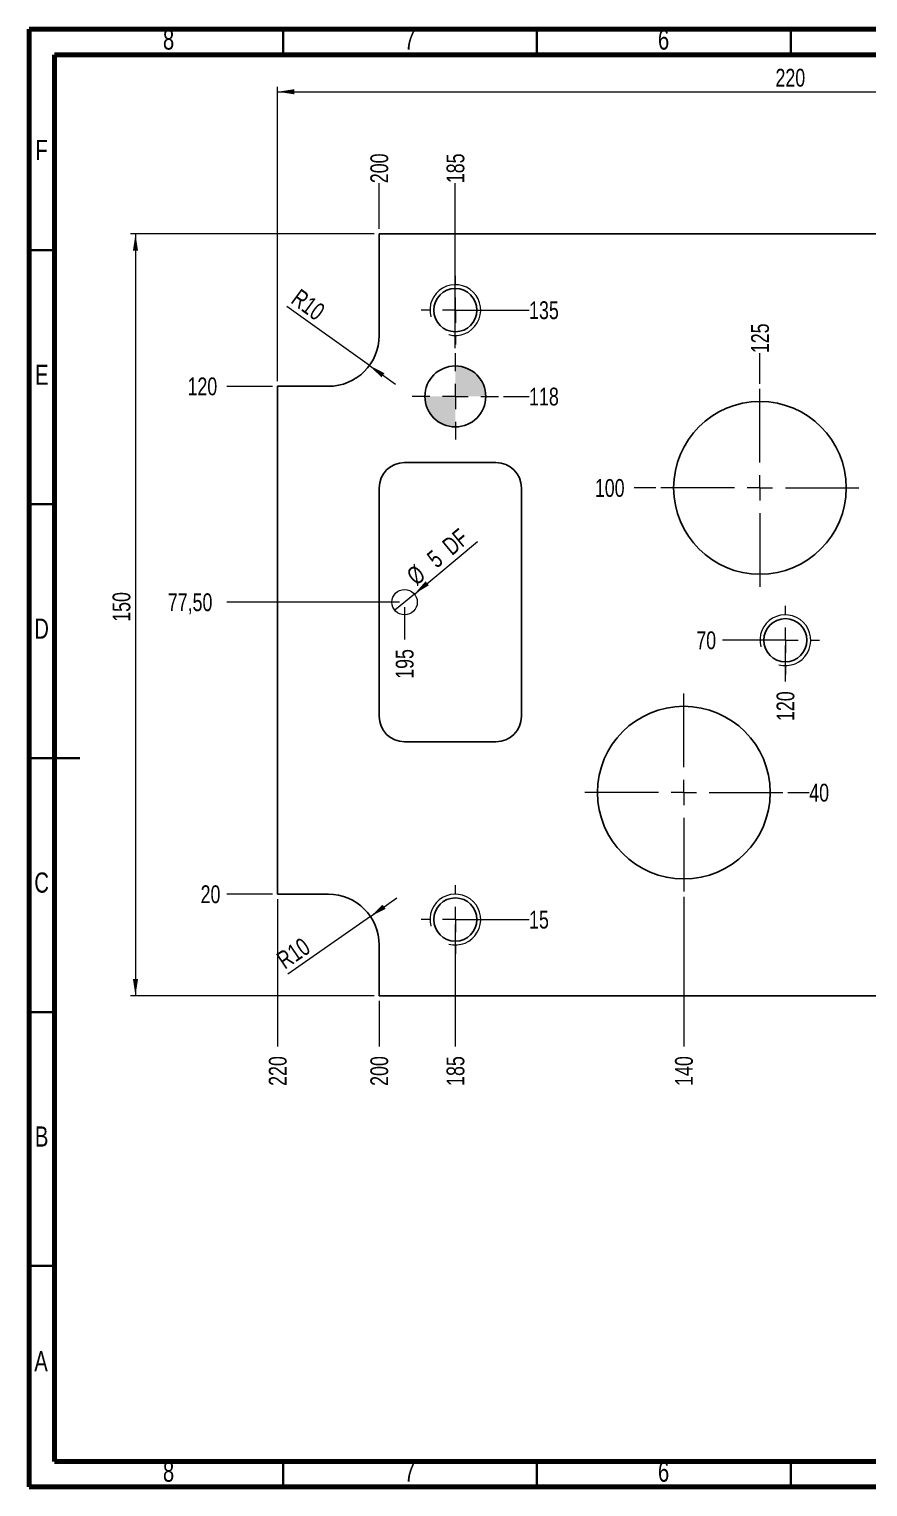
# Model space of a CAD drawing. Header units: millimetres. Extents: x 15 to 415, y 5 to 292.
# Drawn here: x 15 to 180.2, y 5 to 292 of the extents above; entities that cross this region are included whole.
import ezdxf

# ---------------------------------------------------------------- set-up
doc = ezdxf.new("R2010")
doc.units = ezdxf.units.MM
doc.styles.add('SLDTEXTSTYLE0', font='TXT', dxfattribs={"width": 0.75})
doc.dimstyles.new('SLDDIMSTYLE1', dxfattribs={"dimtxt": 3.5, "dimasz": 3.302, "dimexe": 0, "dimexo": 0.0625, "dimgap": 0.875, "dimtad": 0, "dimtih": 1, "dimtoh": 1, "dimrnd": 1e-09, "dimzin": 12, "dimdsep": 46, "dimtxsty": 'SLDTEXTSTYLE0', "dimblk1": 'NONE', "dimblk2": 'NONE', "dimsah": 1, "dimcen": 0.09, "dimadec": 0, "dimazin": 3, "dimtfac": 1, "dimtofl": 0, "dimtmove": 0, "dimatfit": 3, "dimldrblk": 'NONE', "dimfxl": 1, "dimfrac": 2, "dimtolj": 1, "dimtzin": 12, "dimarcsym": 0})
doc.dimstyles.new('SLDDIMSTYLE2', dxfattribs={"dimtxt": 3.5, "dimasz": 3.302, "dimexe": 0, "dimexo": 0.0625, "dimgap": 0.875, "dimtad": 1, "dimrnd": 1e-09, "dimzin": 12, "dimdsep": 46, "dimtxsty": 'SLDTEXTSTYLE0', "dimblk1": 'NONE', "dimsah": 1, "dimcen": 0, "dimadec": 0, "dimazin": 3, "dimtfac": 1, "dimtmove": 0, "dimatfit": 3, "dimldrblk": 'NONE', "dimfxl": 1, "dimfrac": 2, "dimtolj": 1, "dimtzin": 12, "dimarcsym": 0})
doc.dimstyles.new('SLDDIMSTYLE3', dxfattribs={"dimtxt": 3.5, "dimasz": 3.302, "dimexe": 0, "dimexo": 0.0625, "dimgap": 0.875, "dimtad": 1, "dimrnd": 1e-09, "dimzin": 12, "dimdsep": 46, "dimtxsty": 'SLDTEXTSTYLE0', "dimsah": 1, "dimcen": 0.09, "dimadec": 0, "dimazin": 3, "dimtfac": 1, "dimtofl": 0, "dimtmove": 0, "dimatfit": 3, "dimfxl": 1, "dimfrac": 2, "dimtolj": 1, "dimtzin": 12, "dimarcsym": 0})
doc.dimstyles.new('SLDDIMSTYLE4', dxfattribs={"dimtxt": 3.5, "dimasz": 3.302, "dimexe": 0, "dimexo": 0.0625, "dimgap": 0.875, "dimtad": 1, "dimrnd": 1e-09, "dimzin": 12, "dimdsep": 46, "dimtxsty": 'SLDTEXTSTYLE0', "dimsah": 1, "dimcen": 0, "dimadec": 0, "dimazin": 3, "dimtfac": 1, "dimtofl": 0, "dimtmove": 1, "dimatfit": 3, "dimfxl": 1, "dimfrac": 2, "dimtolj": 1, "dimtzin": 12, "dimarcsym": 0})

# ---------------------------------------------------------------- blocks, each defined once
blk = doc.blocks.new('_D_1')
at = {"color": 7, "linetype": 'Continuous', "lineweight": 18}
blk.add_line((99.94, 116.7), (113.47, 116.7), dxfattribs=at)
at = {"color": 7, "linetype": 'Continuous', "lineweight": 18, "insert": (113.47, 118.44), "char_height": 3.5, "attachment_point": 1, "style": 'SLDTEXTSTYLE0'}
blk.add_mtext('15', dxfattribs=at)
blk = doc.blocks.new('_None')
blk = doc.blocks.new('_D_4')
at = {"color": 7, "linetype": 'Continuous', "lineweight": 18}
blk.add_line((62.94, 121.7), (53.94, 121.7), dxfattribs=at)
at = {"color": 7, "linetype": 'Continuous', "lineweight": 18, "insert": (48.77, 123.44), "char_height": 3.5, "attachment_point": 1, "style": 'SLDTEXTSTYLE0'}
blk.add_mtext('20', dxfattribs=at)
blk = doc.blocks.new('_D_6')
at = {"color": 7, "linetype": 'Continuous', "lineweight": 18}
blk.add_line((164.44, 141.7), (168.65, 141.7), dxfattribs=at)
at = {"color": 7, "linetype": 'Continuous', "lineweight": 18, "insert": (168.65, 143.44), "char_height": 3.5, "attachment_point": 1, "style": 'SLDTEXTSTYLE0'}
blk.add_mtext('40', dxfattribs=at)
blk = doc.blocks.new('_D_7')
at = {"color": 7, "linetype": 'Continuous', "lineweight": 18}
blk.add_line((162.94, 171.7), (151.57, 171.7), dxfattribs=at)
at = {"color": 7, "linetype": 'Continuous', "lineweight": 18, "insert": (146.4, 173.44), "char_height": 3.5, "attachment_point": 1, "style": 'SLDTEXTSTYLE0'}
blk.add_mtext('70', dxfattribs=at)
blk = doc.blocks.new('_D_8')
at = {"color": 7, "linetype": 'Continuous', "lineweight": 18}
blk.add_line((87.94, 179.2), (53.94, 179.2), dxfattribs=at)
at = {"color": 7, "linetype": 'Continuous', "lineweight": 18, "insert": (42.31, 180.94), "char_height": 3.5, "attachment_point": 1, "style": 'SLDTEXTSTYLE0'}
blk.add_mtext('77,50', dxfattribs=at)
blk = doc.blocks.new('_D_10')
at = {"color": 7, "linetype": 'Continuous', "lineweight": 18}
blk.add_line((138.44, 201.7), (134.18, 201.7), dxfattribs=at)
at = {"color": 7, "linetype": 'Continuous', "lineweight": 18, "insert": (126.42, 203.44), "char_height": 3.5, "attachment_point": 1, "style": 'SLDTEXTSTYLE0'}
blk.add_mtext('100', dxfattribs=at)
blk = doc.blocks.new('_D_13')
at = {"color": 7, "linetype": 'Continuous', "lineweight": 18}
blk.add_line((108.44, 219.7), (113.47, 219.7), dxfattribs=at)
at = {"color": 7, "linetype": 'Continuous', "lineweight": 18, "insert": (113.47, 221.44), "char_height": 3.5, "attachment_point": 1, "style": 'SLDTEXTSTYLE0'}
blk.add_mtext('118', dxfattribs=at)
blk = doc.blocks.new('_D_14')
at = {"color": 7, "linetype": 'Continuous', "lineweight": 18}
blk.add_line((62.94, 221.7), (53.94, 221.7), dxfattribs=at)
at = {"color": 7, "linetype": 'Continuous', "lineweight": 18, "insert": (46.19, 223.44), "char_height": 3.5, "attachment_point": 1, "style": 'SLDTEXTSTYLE0'}
blk.add_mtext('120', dxfattribs=at)
blk = doc.blocks.new('_D_16')
at = {"color": 7, "linetype": 'Continuous', "lineweight": 18}
blk.add_line((99.94, 236.7), (113.47, 236.7), dxfattribs=at)
at = {"color": 7, "linetype": 'Continuous', "lineweight": 18, "insert": (113.47, 238.44), "char_height": 3.5, "attachment_point": 1, "style": 'SLDTEXTSTYLE0'}
blk.add_mtext('135', dxfattribs=at)
blk = doc.blocks.new('_D_27')
at = {"color": 7, "linetype": 'Continuous', "lineweight": 18}
blk.add_line((163.94, 170.7), (163.94, 163.55), dxfattribs=at)
at = {"color": 7, "linetype": 'Continuous', "lineweight": 18, "insert": (162.21, 155.79), "char_height": 3.5, "attachment_point": 1, "rotation": 90, "style": 'SLDTEXTSTYLE0'}
blk.add_mtext('120', dxfattribs=at)
blk = doc.blocks.new('_D_28')
at = {"color": 7, "linetype": 'Continuous', "lineweight": 18}
blk.add_line((158.94, 222.2), (158.94, 228.23), dxfattribs=at)
at = {"color": 7, "linetype": 'Continuous', "lineweight": 18, "insert": (157.21, 228.23), "char_height": 3.5, "attachment_point": 1, "rotation": 90, "style": 'SLDTEXTSTYLE0'}
blk.add_mtext('125', dxfattribs=at)
blk = doc.blocks.new('_D_29')
at = {"color": 7, "linetype": 'Continuous', "lineweight": 18}
blk.add_line((143.94, 121.2), (143.94, 91.7), dxfattribs=at)
at = {"color": 7, "linetype": 'Continuous', "lineweight": 18, "insert": (142.21, 83.95), "char_height": 3.5, "attachment_point": 1, "rotation": 90, "style": 'SLDTEXTSTYLE0'}
blk.add_mtext('140', dxfattribs=at)
blk = doc.blocks.new('_D_30')
at = {"color": 7, "linetype": 'Continuous', "lineweight": 18}
blk.add_line((98.94, 229.2), (98.94, 261.7), dxfattribs=at)
at = {"color": 7, "linetype": 'Continuous', "lineweight": 18, "insert": (97.21, 261.7), "char_height": 3.5, "attachment_point": 1, "rotation": 90, "style": 'SLDTEXTSTYLE0'}
blk.add_mtext('185', dxfattribs=at)
blk = doc.blocks.new('_D_31')
at = {"color": 7, "linetype": 'Continuous', "lineweight": 18}
blk.add_line((98.94, 115.7), (98.94, 91.7), dxfattribs=at)
at = {"color": 7, "linetype": 'Continuous', "lineweight": 18, "insert": (97.21, 83.95), "char_height": 3.5, "attachment_point": 1, "rotation": 90, "style": 'SLDTEXTSTYLE0'}
blk.add_mtext('185', dxfattribs=at)
blk = doc.blocks.new('_D_32')
at = {"color": 7, "linetype": 'Continuous', "lineweight": 18}
blk.add_line((88.94, 178.2), (88.94, 171.87), dxfattribs=at)
at = {"color": 7, "linetype": 'Continuous', "lineweight": 18, "insert": (87.21, 164.11), "char_height": 3.5, "attachment_point": 1, "rotation": 90, "style": 'SLDTEXTSTYLE0'}
blk.add_mtext('195', dxfattribs=at)
blk = doc.blocks.new('_D_33')
at = {"color": 7, "linetype": 'Continuous', "lineweight": 18}
blk.add_line((83.94, 252.7), (83.94, 261.7), dxfattribs=at)
at = {"color": 7, "linetype": 'Continuous', "lineweight": 18, "insert": (82.21, 261.7), "char_height": 3.5, "attachment_point": 1, "rotation": 90, "style": 'SLDTEXTSTYLE0'}
blk.add_mtext('200', dxfattribs=at)
blk = doc.blocks.new('_D_34')
at = {"color": 7, "linetype": 'Continuous', "lineweight": 18}
blk.add_line((83.94, 100.7), (83.94, 91.7), dxfattribs=at)
at = {"color": 7, "linetype": 'Continuous', "lineweight": 18, "insert": (82.21, 83.95), "char_height": 3.5, "attachment_point": 1, "rotation": 90, "style": 'SLDTEXTSTYLE0'}
blk.add_mtext('200', dxfattribs=at)
blk = doc.blocks.new('_D_35')
at = {"color": 7, "linetype": 'Continuous', "lineweight": 18}
blk.add_line((63.94, 120.7), (63.94, 91.7), dxfattribs=at)
at = {"color": 7, "linetype": 'Continuous', "lineweight": 18, "insert": (62.21, 83.95), "char_height": 3.5, "attachment_point": 1, "rotation": 90, "style": 'SLDTEXTSTYLE0'}
blk.add_mtext('220', dxfattribs=at)
blk = doc.blocks.new('_D_36')
at = {"color": 7, "linetype": 'Continuous', "lineweight": 18}
for q in [(103.3, 191.14), (87.02, 177.61)]:
    blk.add_line((90.87, 180.8), q, dxfattribs=at)
blk.add_solid([(90.87, 180.8), (93.73, 182.52), (93.08, 183.31)], dxfattribs=at)
at = {"color": 7, "linetype": 'Continuous', "lineweight": 18, "char_height": 3.5, "attachment_point": 1, "rotation": 39.7431, "style": 'SLDTEXTSTYLE0'}
for s, insert in [('DF', (96.04, 190.94)), ('5', (93.04, 188.45)), ('%%c', (89.02, 185.03))]:
    blk.add_mtext(s, dxfattribs=dict(at, insert=insert))
blk = doc.blocks.new('_D_39')
at = {"color": 7, "linetype": 'Continuous', "lineweight": 18}
for p, q in [((63.94, 222.7), (63.94, 280.7)), ((63.94, 279.7), (283.94, 279.7)), ((283.94, 222.7), (283.94, 280.7))]:
    blk.add_line(p, q, dxfattribs=at)
for points in [[(63.94, 279.7), (67.25, 279.2), (67.25, 280.21)], [(283.94, 279.7), (280.64, 280.21), (280.64, 279.2)]]:
    blk.add_solid(points, dxfattribs=at)
at = {"color": 7, "linetype": 'Continuous', "lineweight": 18, "insert": (162, 284.22), "char_height": 3.5, "attachment_point": 1, "style": 'SLDTEXTSTYLE0'}
blk.add_mtext('220', dxfattribs=at)
blk = doc.blocks.new('_D_40')
at = {"color": 7, "linetype": 'Continuous', "lineweight": 18}
for p, q in [((82.94, 251.7), (34.94, 251.7)), ((35.94, 251.7), (35.94, 101.7)), ((82.94, 101.7), (34.94, 101.7))]:
    blk.add_line(p, q, dxfattribs=at)
for points in [[(35.94, 251.7), (35.44, 248.4), (36.45, 248.4)], [(35.94, 101.7), (36.45, 105.01), (35.44, 105.01)]]:
    blk.add_solid(points, dxfattribs=at)
at = {"color": 7, "linetype": 'Continuous', "lineweight": 18, "insert": (31.43, 175.33), "char_height": 3.5, "attachment_point": 1, "rotation": 90, "style": 'SLDTEXTSTYLE0'}
blk.add_mtext('150', dxfattribs=at)
blk = doc.blocks.new('_D_41')
at = {"color": 7, "linetype": 'Continuous', "lineweight": 18}
for q in [(65.73, 237.45), (87.18, 222.1)]:
    blk.add_line((82.01, 225.8), q, dxfattribs=at)
blk.add_solid([(82.01, 225.8), (84.4, 223.46), (84.99, 224.29)], dxfattribs=at)
at = {"color": 7, "linetype": 'Continuous', "lineweight": 18, "insert": (68.4, 241.09), "char_height": 3.5, "attachment_point": 1, "rotation": 323.7832, "style": 'SLDTEXTSTYLE0'}
blk.add_mtext('R10', dxfattribs=at)
blk = doc.blocks.new('_D_44')
at = {"color": 7, "linetype": 'Continuous', "lineweight": 18}
for q in [(87.43, 120.95), (65.93, 105.98)]:
    blk.add_line((82.22, 117.32), q, dxfattribs=at)
blk.add_solid([(82.22, 117.32), (85.22, 118.8), (84.63, 119.63)], dxfattribs=at)
at = {"color": 7, "linetype": 'Continuous', "lineweight": 18, "insert": (63.39, 109.71), "char_height": 3.5, "attachment_point": 1, "rotation": 34.1919, "style": 'SLDTEXTSTYLE0'}
blk.add_mtext('R10', dxfattribs=at)
blk = doc.blocks.new('SW_CENTERMARKSYMBOL_0')
at = {"color": 0, "linetype": 'Continuous', "lineweight": 0}
for p, q in [((0, 5), (0, 6.75)), ((-5, 0), (-6.75, 0)), ((0, 0), (-2.5, 0)), ((0, 0), (0, 2.5)), ((0, 0), (0, -2.5)), ((0, 0), (2.5, 0)), ((5, 0), (6.75, 0)), ((0, -5), (0, -6.75))]:
    blk.add_line(p, q, dxfattribs=at)
blk = doc.blocks.new('SW_CENTERMARKSYMBOL_1')
at = {"color": 0, "linetype": 'Continuous', "lineweight": 0}
for p, q in [((0, 5), (0, 6.75)), ((-5, 0), (-6.75, 0)), ((0, 0), (-2.5, 0)), ((0, 0), (0, 2.5)), ((0, 0), (0, -2.5)), ((0, 0), (2.5, 0)), ((5, 0), (6.75, 0)), ((0, -5), (0, -6.75))]:
    blk.add_line(p, q, dxfattribs=at)
blk = doc.blocks.new('SW_CENTERMARKSYMBOL_4')
at = {"color": 0, "linetype": 'Continuous', "lineweight": 0}
for p, q in [((0, 5), (0, 6.75)), ((-5, 0), (-6.75, 0)), ((0, 0), (-2.5, 0)), ((0, 0), (0, 2.5)), ((0, 0), (0, -2.5)), ((0, 0), (2.5, 0)), ((5, 0), (6.75, 0)), ((0, -5), (0, -6.75))]:
    blk.add_line(p, q, dxfattribs=at)
blk = doc.blocks.new('SW_CENTERMARKSYMBOL_6')
at = {"color": 0, "linetype": 'Continuous', "lineweight": 0}
for p, q in [((0, 5), (0, 8.5)), ((-5, 0), (-8.5, 0)), ((0, 0), (-2.5, 0)), ((0, 0), (0, 2.5)), ((0, 0), (0, -2.5)), ((0, 0), (2.5, 0)), ((5, 0), (8.5, 0)), ((0, -5), (0, -8.5))]:
    blk.add_line(p, q, dxfattribs=at)
blk = doc.blocks.new('SW_CENTERMARKSYMBOL_8')
at = {"color": 0, "linetype": 'Continuous', "lineweight": 0}
for p, q in [((0, 5), (0, 19.5)), ((-5, 0), (-19.5, 0)), ((0, 0), (-2.5, 0)), ((0, 0), (0, 2.5)), ((0, 0), (0, -2.5)), ((0, 0), (2.5, 0)), ((5, 0), (19.5, 0)), ((0, -5), (0, -19.5))]:
    blk.add_line(p, q, dxfattribs=at)
blk = doc.blocks.new('SW_CENTERMARKSYMBOL_9')
at = {"color": 0, "linetype": 'Continuous', "lineweight": 0}
for p, q in [((0, 5), (0, 19.5)), ((-5, 0), (-19.5, 0)), ((0, 0), (-2.5, 0)), ((0, 0), (0, 2.5)), ((0, 0), (0, -2.5)), ((0, 0), (2.5, 0)), ((5, 0), (19.5, 0)), ((0, -5), (0, -19.5))]:
    blk.add_line(p, q, dxfattribs=at)
blk = doc.blocks.new('SW_DOWELSYMBOL_1')
at = {"linetype": 'Continuous', "lineweight": 0}
h = blk.add_hatch(color=0, dxfattribs=at)
edge = h.paths.add_edge_path(flags=0)
edge.add_arc((0, 0), 6, 0, 90)
edge.add_line((0, 6), (0, 0))
edge.add_line((0, 0), (6, 0))
h = blk.add_hatch(color=0, dxfattribs=at)
edge = h.paths.add_edge_path(flags=0)
edge.add_arc((0, 0), 6, 180, 270)
edge.add_line((0, -6), (0, 0))
edge.add_line((0, 0), (-6, 0))
at = {"color": 0, "linetype": 'Continuous', "lineweight": 0}
blk.add_circle((0, 0), 6, dxfattribs=at)

msp = doc.modelspace()

# ---------------------------------------------------------------- linework, layer by layer
at = {"color": 7, "linetype": 'Continuous', "lineweight": 70}
for p, q in [((15, 5), (15, 292)), ((15, 292), (415, 292)), ((20, 10), (20, 287)), ((20, 287), (410, 287)), ((410, 10), (20, 10)), ((415, 5), (15, 5))]:
    msp.add_line(p, q, dxfattribs=at)
at = {"color": 7, "linetype": 'Continuous', "lineweight": 35}
for p, q in [((65, 287), (65, 292)), ((115, 287), (115, 292)), ((165, 287), (165, 292)), ((20, 248.5), (15, 248.5)), ((20, 198.5), (15, 198.5)), ((15, 148.5), (25, 148.5)), ((20, 148.5), (15, 148.5)), ((20, 98.5), (15, 98.5)), ((20, 48.5), (15, 48.5)), ((65, 10), (65, 5)), ((115, 10), (115, 5)), ((165, 10), (165, 5))]:
    msp.add_line(p, q, dxfattribs=at)
at = {"color": 7, "linetype": 'Continuous', "lineweight": 25}
for p, q in [((83.944, 231.705), (83.944, 251.705)), ((83.944, 251.705), (263.944, 251.705)), ((63.944, 221.705), (73.944, 221.705)), ((63.944, 121.705), (63.944, 221.705)), ((106.944, 206.705), (88.944, 206.705)), ((83.944, 201.705), (83.944, 156.705)), ((111.944, 156.705), (111.944, 201.705)), ((88.944, 151.705), (106.944, 151.705)), ((73.944, 121.705), (63.944, 121.705)), ((83.944, 101.705), (83.944, 111.705)), ((263.944, 101.705), (83.944, 101.705))]:
    msp.add_line(p, q, dxfattribs=at)
for centre, radius in [((98.944, 236.705), 4.25), ((98.944, 219.705), 6), ((158.944, 201.705), 17), ((163.944, 171.705), 4.25), ((143.944, 141.705), 17), ((98.944, 116.705), 4.25)]:
    msp.add_circle(centre, radius, dxfattribs=at)
at = {"color": 7, "linetype": 'Continuous', "lineweight": 18}
msp.add_circle((88.944, 179.205), 2.5, dxfattribs=at)
for centre in [(98.944, 236.705), (163.944, 171.705), (98.944, 116.705)]:
    msp.add_arc(centre, 5, 255, 195, dxfattribs=at)
at = {"color": 7, "linetype": 'Continuous', "lineweight": 25}
for centre, radius, start, end in [((73.944, 231.705), 10, 270, 0), ((88.944, 201.705), 5, 90, 180), ((106.944, 201.705), 5, 0, 90), ((88.944, 156.705), 5, 180, 270), ((106.944, 156.705), 5, 270, 0), ((73.944, 111.705), 10, 0, 90)]:
    msp.add_arc(centre, radius, start, end, dxfattribs=at)

# ---------------------------------------------------------------- block references
at = {"color": 7, "linetype": 'Continuous', "lineweight": 0}
for name, p in [('SW_CENTERMARKSYMBOL_4', (98.944, 236.705)), ('SW_CENTERMARKSYMBOL_6', (98.944, 219.705)), ('SW_DOWELSYMBOL_1', (98.944, 219.705)), ('SW_CENTERMARKSYMBOL_9', (158.944, 201.705)), ('SW_CENTERMARKSYMBOL_0', (163.944, 171.705)), ('SW_CENTERMARKSYMBOL_8', (143.944, 141.705)), ('SW_CENTERMARKSYMBOL_1', (98.944, 116.705))]:
    msp.add_blockref(name, p, dxfattribs=at)

# ---------------------------------------------------------------- texts
at = {"color": 7, "linetype": 'Continuous', "lineweight": 0, "char_height": 3.969, "attachment_point": 2, "style": 'SLDTEXTSTYLE0'}
for s, insert in [('8', (42.46, 291.973)), ('7', (89.96, 291.973)), ('6', (139.96, 291.973)), ('F', (17.458, 270.223)), ('E', (17.508, 225.973)), ('D', (17.453, 175.973)), ('C', (17.459, 125.973)), ('B', (17.471, 75.973)), ('A', (17.34, 31.723)), ('8', (42.46, 9.973)), ('7', (89.96, 9.973)), ('6', (139.96, 9.973))]:
    msp.add_mtext(s, dxfattribs=dict(at, insert=insert))

# ---------------------------------------------------------------- dimensions: what is measured, and where the dimension line sits
at = {"color": 7, "linetype": 'Continuous', "lineweight": 18}
dim = msp.add_linear_dim(base=(283.944, 279.705), p1=(63.944, 221.705), p2=(283.944, 221.705), dimstyle='SLDDIMSTYLE3', dxfattribs=at)
dim.commit()
dim.dimension.update_dxf_attribs({"geometry": '_D_39', "text_midpoint": (165.879, 279.705), "dimtype": 160})
for feature_location, offset, dtype, origin, picture, middle in [((83.944, 251.705), (0, 10), 1, (283.944, 121.705), '_D_33', (83.944, 265.584)), ((98.944, 228.205), (0, 33.5), 1, (283.944, 121.705), '_D_30', (98.944, 265.584)), ((98.944, 236.705), (14.531, 0), 0, (263.944, 101.705), '_D_16', (117.354, 236.705)), ((158.944, 221.205), (0, 7.029), 1, (283.944, 121.705), '_D_28', (158.944, 232.114)), ((63.944, 221.705), (-10, 0), 0, (263.944, 101.705), '_D_14', (50.065, 221.705)), ((107.444, 219.705), (6.031, 0), 0, (263.944, 101.705), '_D_13', (117.354, 219.705)), ((139.444, 201.705), (-5.264, 0), 0, (263.944, 101.705), '_D_10', (130.301, 201.705)), ((88.944, 179.205), (-35, 0), 0, (263.944, 101.705), '_D_8', (48.125, 179.205)), ((88.944, 179.205), (0, -7.332), 1, (283.944, 121.705), '_D_32', (88.944, 167.993)), ((163.944, 171.705), (-12.376, 0), 0, (263.944, 101.705), '_D_7', (148.982, 171.705)), ((163.944, 171.705), (0, -8.157), 1, (283.944, 121.705), '_D_27', (163.944, 159.669)), ((163.444, 141.705), (5.202, 0), 0, (263.944, 101.705), '_D_6', (171.231, 141.705)), ((63.944, 121.705), (-10, 0), 0, (263.944, 101.705), '_D_4', (51.358, 121.705)), ((63.944, 121.705), (0, -30), 1, (283.944, 121.705), '_D_35', (63.944, 87.826)), ((83.944, 101.705), (0, -10), 1, (283.944, 121.705), '_D_34', (83.944, 87.826)), ((98.944, 116.705), (0, -25), 1, (283.944, 121.705), '_D_31', (98.944, 87.826)), ((143.944, 122.205), (0, -30.5), 1, (283.944, 121.705), '_D_29', (143.944, 87.826)), ((98.944, 116.705), (14.531, 0), 0, (263.944, 101.705), '_D_1', (116.061, 116.705))]:
    dim = msp.add_ordinate_dim(feature_location=feature_location, offset=offset, dtype=dtype, origin=origin, dimstyle='SLDDIMSTYLE1', dxfattribs=at)
    dim.commit()
    dim.dimension.update_dxf_attribs({"geometry": picture, "text_midpoint": middle})
dim = msp.add_linear_dim(base=(35.944, 101.705), p1=(83.944, 251.705), p2=(83.944, 101.705), angle=90, dimstyle='SLDDIMSTYLE3', dxfattribs=at)
dim.commit()
dim.dimension.update_dxf_attribs({"geometry": '_D_40', "text_midpoint": (35.944, 179.205), "dimtype": 160})
for center, mpoint, picture, middle in [((73.944, 231.705), (82.012, 225.797), '_D_41', (68.671, 235.567)), ((73.944, 111.705), (82.215, 117.325), '_D_44', (68.671, 108.122))]:
    dim = msp.add_radius_dim(center=center, mpoint=mpoint, dimstyle='SLDDIMSTYLE4', dxfattribs=at)
    dim.commit()
    dim.dimension.update_dxf_attribs({"geometry": picture, "text_midpoint": middle, "dimtype": 164})
dim = msp.add_diameter_dim_2p(p1=(87.022, 177.607), p2=(90.866, 180.803), text='<> DF', dimstyle='SLDDIMSTYLE2', dxfattribs=at)
dim.commit()
dim.dimension.update_dxf_attribs({"geometry": '_D_36', "text_midpoint": (97.829, 186.593), "dimtype": 163})

doc.saveas('drawing.dxf')
